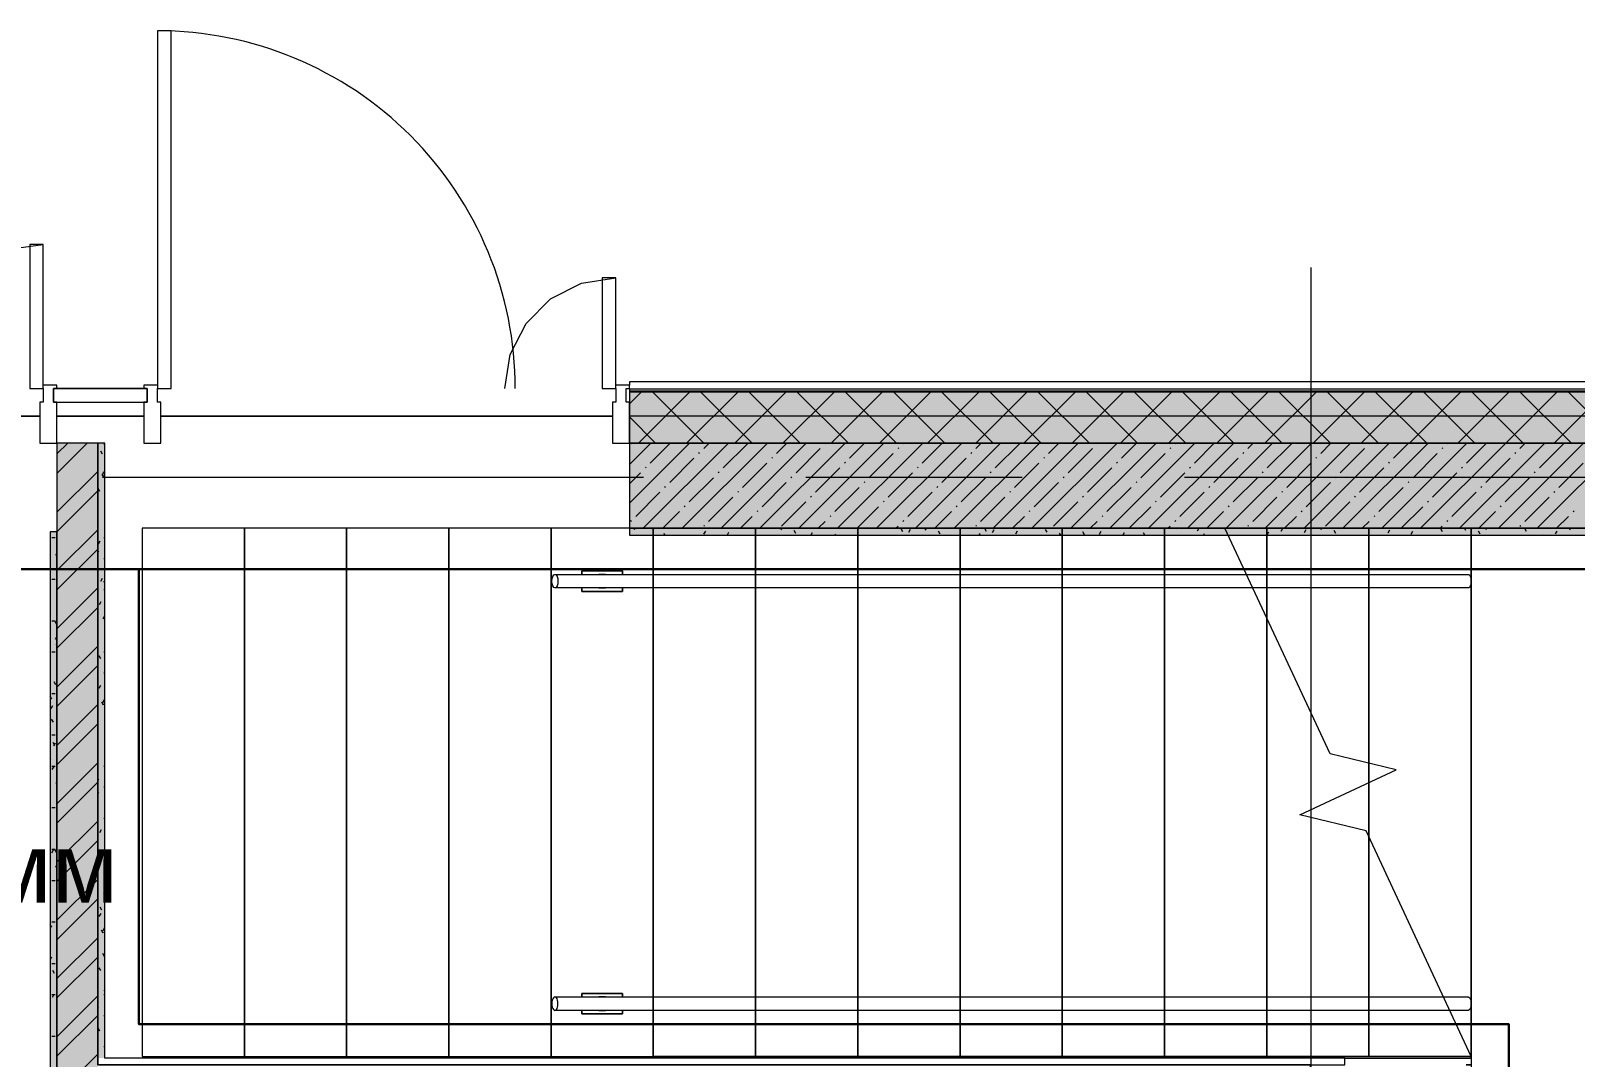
# Model space of a CAD drawing. Header units: millimetres. Extents: x -3817 to 677485, y -22715 to 103890.
# Drawn here: x 95097 to 99628, y 21509 to 24521 of the extents above; entities that cross this region are included whole.
import ezdxf

# ---------------------------------------------------------------- set-up
doc = ezdxf.new("R2010")
doc.units = ezdxf.units.MM
doc.layers.add('PDF _Геометрия', color=7, linetype='Continuous', true_color=0x1d1d1d)
doc.layers.add('PDF _Сплошная заливка', color=7, linetype='Continuous', true_color=0xffffff)
doc.layers.add('PDF _Текст', color=7, linetype='Continuous')
doc.styles.add('PDF GOST-Common', font='arial.ttf')

msp = doc.modelspace()

# ---------------------------------------------------------------- hatches: boundary and pattern name
at = {"layer": 'PDF _Сплошная заливка', "transparency": 33554559}
h = msp.add_hatch(color=256, dxfattribs=at)
h.paths.add_polyline_path([(111478.7, 23311.4), (111370.2, 23461.3), (111185.1, 23461.3), (111293.6, 23311.4), (111386.4, 23311.4)], flags=0)
h.paths.add_polyline_path([(109293.6, 23311.4), (109293.6, 23461.3), (107993.6, 23461.3), (107993.6, 23311.4), (108725.1, 23311.4)], flags=0)
h.paths.add_polyline_path([(103693.6, 23311.4), (104893.6, 23311.4), (104893.6, 23461.3), (103693.6, 23461.3)], flags=0)
h.paths.add_polyline_path([(107093.6, 23311.4), (107093.6, 23461.3), (105673.6, 23461.3), (105673.6, 23311.4), (106413.6, 23311.4)], flags=0)
h.paths.add_polyline_path([(111046.7, 23311.4), (110938.2, 23461.3), (110193.6, 23461.3), (110193.6, 23311.4), (110721, 23311.4)], flags=0)
h.paths.add_polyline_path([(98745.3, 23311.4), (101393.6, 23311.4), (101393.6, 23461.3), (96853.6, 23461.3), (96853.6, 23311.4), (98412.7, 23311.4)], flags=0)
h.paths.add_polyline_path([(93553.6, 23311.4), (93553.6, 23461.3), (93303.6, 23461.3), (93303.6, 23311.4), (93422.8, 23311.4)], flags=0)
h = msp.add_hatch(color=256, dxfattribs=at)
h.paths.add_polyline_path([(100741.3, 23061.4), (100823.6, 23061.4), (100823.6, 23311.4), (96853.6, 23311.4), (96853.6, 23061.4), (99410.6, 23061.4)], flags=0)
h.paths.add_polyline_path([(93553.6, 23061.4), (93553.6, 23311.4), (93303.6, 23311.4), (93303.6, 23061.4), (93422.8, 23061.4)], flags=0)
for points in [[(95293.6, 21506.3), (95313.6, 21506.3), (95313.6, 23311.4), (95293.6, 23311.4), (95293.6, 21618.3)], [(98579, 23041.3), (100803.6, 23041.3), (100803.6, 23061.4), (96853.6, 23061.4), (96853.6, 23041.3), (98412.7, 23041.3)]]:
    msp.add_hatch(color=256, dxfattribs=at).paths.add_polyline_path(points)

# ---------------------------------------------------------------- linework, layer by layer
at = {"layer": 'PDF _Геометрия', "color": 253, "lineweight": 13, "true_color": 0xaaaaaa}
for points in [[(95468.6, 24521.3), (95468.6, 23471.4), (95508.6, 23471.4), (95508.6, 24521.3)], [(95133.6, 23894.4), (95093.6, 23894.4), (95093.6, 23471.4), (95133.6, 23471.4)], [(96813.6, 23796.9), (96773.6, 23796.9), (96773.6, 23471.4), (96813.6, 23471.4)]]:
    msp.add_lwpolyline(points, close=True, dxfattribs=at)
at = {"layer": 'PDF _Геометрия', "color": 253, "lineweight": 9, "true_color": 0xaaaaaa}
for points in [[(94710.5, 23471.4), (94724.9, 23580.9), (94767.2, 23682.9), (94834.4, 23770.5), (94922, 23837.7), (95024.1, 23880), (95133.6, 23894.4)], [(96488, 23471.4), (96503.9, 23572), (96550.2, 23662.7), (96622.2, 23734.7), (96713, 23781), (96813.6, 23796.9)], [(98853.6, 19059.5), (98853.6, 21326.4), (98853.6, 23826.4)], [(95307.7, 23211.3), (96895.2, 23211.3)], [(97371.4, 23211.3), (98006.4, 23211.3)], [(98482.7, 23211.3), (100070.2, 23211.3)], [(98600.8, 23061.4), (95423.6, 23061.4), (95423.6, 21511.3), (99323.6, 21511.3), (99015, 22173.1), (98820.6, 22220.3), (99103.8, 22352.4), (98909.4, 22399.6), (98600.8, 23061.4), (98723.6, 23061.4), (99023.6, 23061.4), (99323.6, 23061.4), (99323.6, 21511.3), (99323.6, 21444.6)], [(96923.6, 22926.3), (96923.6, 23041.3)], [(99323.6, 21506.3), (99323.6, 21511.3), (99323.6, 23061.4)], [(96923.6, 21686.3), (96923.6, 22886.4)], [(99023.6, 22315), (99023.6, 22371.9)], [(99023.6, 22315), (99023.6, 22371.9)], [(99323.6, 21511.3), (99023.6, 21511.3), (98723.6, 21511.3), (98423.6, 21511.3), (98123.6, 21511.3), (97823.6, 21511.3), (97523.6, 21511.3), (97223.6, 21511.3), (96923.6, 21511.3), (96923.6, 21646.4)]]:
    msp.add_lwpolyline(points, dxfattribs=at)
at = {"layer": 'PDF _Геометрия', "color": 7, "lineweight": 20}
for points in [[(95123.6, 23471.4), (95133.6, 23471.4), (95133.6, 23431.3), (95123.6, 23431.3), (95123.6, 23311.4), (95173.6, 23311.4), (95173.6, 23431.3), (95163.6, 23431.3), (95163.6, 23471.4), (95173.6, 23471.4), (95173.6, 23481.4), (95133.6, 23481.4)], [(95468.6, 23481.4), (95428.6, 23481.4), (95428.6, 23471.4), (95438.6, 23471.4), (95438.6, 23431.3), (95428.6, 23431.3), (95428.6, 23311.4), (95478.6, 23311.4), (95478.6, 23431.3), (95468.6, 23431.3), (95468.6, 23471.4), (95478.6, 23471.4)], [(96803.6, 23471.4), (96813.6, 23471.4), (96813.6, 23431.3), (96803.6, 23431.3), (96803.6, 23311.4), (96853.6, 23311.4), (96853.6, 23431.3), (96843.6, 23431.3), (96843.6, 23471.4), (96853.6, 23471.4), (96853.6, 23481.4), (96813.6, 23481.4)]]:
    msp.add_lwpolyline(points, dxfattribs=at)
at = {"layer": 'PDF _Геометрия', "color": 9, "lineweight": 9, "true_color": 0xc0c0c0}
for points in [[(113094, 21168.3), (113094, 21191.3), (113049.4, 21191.3), (111385.5, 23491.3), (111163.4, 23491.3), (96853.6, 23491.3), (96853.6, 23481.4)], [(107993.6, 23469.3), (107093.6, 23469.3), (107093.6, 23311.4), (107093.6, 23469.3), (105673.6, 23469.3), (105673.6, 23311.4), (105673.6, 23469.3), (104893.6, 23469.3), (104893.6, 23311.4), (104893.6, 23469.3), (103693.6, 23469.3), (103693.6, 23311.4), (103693.6, 23469.3), (101393.6, 23469.3), (101393.6, 23311.4), (101393.6, 23469.3), (96853.6, 23469.3), (96853.6, 23311.4), (96853.6, 23061.4), (100823.6, 23061.4), (100823.6, 19661.3), (95043.6, 19661.3)], [(98953.1, 21506.3), (95313.6, 21506.3), (95313.6, 23311.4), (95293.6, 23311.4), (95293.6, 21506.3), (95293.6, 21486.3), (98953.1, 21486.3), (98953.1, 21506.3), (99323.6, 21506.3), (99323.6, 21486.3), (99308.4, 21486.3), (99323.6, 21486.3)], [(94823.6, 19661.3), (100823.6, 19661.3), (100823.6, 19681.3), (100823.6, 23061.4), (100803.6, 23061.4), (96853.6, 23061.4), (96853.6, 23041.3), (98610.1, 23041.3), (99323.6, 23041.3), (100802.6, 23041.3)]]:
    msp.add_lwpolyline(points, dxfattribs=at)
at = {"layer": 'PDF _Геометрия', "color": 7, "lineweight": 9}
for points in [[(95163.6, 23471.4), (95438.6, 23471.4)], [(101393.6, 23464.4), (96853.6, 23464.4)], [(101393.6, 23461.3), (96853.6, 23461.3)], [(101393.6, 23390.3), (96853.6, 23390.3)], [(96713.6, 22926.3), (96713.6, 22936.3), (96713.6, 22926.3)], [(96833.6, 22926.3), (96833.6, 22936.3), (96833.6, 22926.3)], [(96634.7, 22926.3), (98663.8, 22926.3), (99314.7, 22926.3), (99317, 22925.7), (99319.1, 22923.7), (99321, 22920.5), (99322.4, 22916.3)], [(99322.4, 22896.3), (99321, 22892.2), (99319.1, 22889), (99317, 22887), (99314.7, 22886.3), (98682.4, 22886.3), (96634.7, 22886.3)], [(97063.6, 22926.3), (97082, 22926.3)], [(97082, 22886.3), (97063.6, 22886.3)], [(97363.6, 22926.3), (97383.6, 22926.3)], [(97383.6, 22886.3), (97363.6, 22886.3)], [(97663.6, 22926.3), (97683.6, 22926.3)], [(97683.6, 22886.3), (97663.6, 22886.3)], [(97963.6, 22926.3), (97983.6, 22926.3)], [(97983.6, 22886.3), (97963.6, 22886.3)], [(98263.6, 22926.3), (98283.6, 22926.3)], [(98283.6, 22886.3), (98263.6, 22886.3)], [(98563.6, 22926.3), (98583.6, 22926.3)], [(98583.6, 22886.3), (98563.6, 22886.3)], [(98863.6, 22926.3), (98883.6, 22926.3)], [(98883.6, 22886.3), (98863.6, 22886.3)], [(99163.6, 22926.3), (99183.6, 22926.3)], [(99183.6, 22886.3), (99163.6, 22886.3)], [(96713.6, 22876.3), (96833.6, 22876.3), (96713.6, 22876.3)], [(96634.7, 21686.3), (99242, 21686.3), (99314.7, 21686.3), (99317, 21685.7), (99319.1, 21683.7), (99321, 21680.5), (99322.4, 21676.3), (99323.3, 21671.5), (99323.6, 21666.3), (99323.3, 21661.2), (99322.4, 21656.3), (99321, 21652.2), (99319.1, 21649), (99317, 21647), (99314.7, 21646.3), (99260.6, 21646.3), (96634.7, 21646.3)], [(96713.6, 21686.3), (96713.6, 21696.3), (96713.6, 21686.3)], [(96833.6, 21686.3), (96833.6, 21696.3), (96833.6, 21686.3)], [(97063.6, 21686.3), (97082, 21686.3)], [(97363.6, 21686.3), (97383.6, 21686.3)], [(97663.6, 21686.3), (97683.6, 21686.3)], [(97963.6, 21686.3), (97983.6, 21686.3)], [(98263.6, 21686.3), (98283.6, 21686.3)], [(98563.6, 21686.3), (98583.6, 21686.3)], [(98863.6, 21686.3), (98883.6, 21686.3)], [(99163.6, 21686.3), (99183.6, 21686.3)], [(96713.6, 21636.3), (96833.6, 21636.3), (96713.6, 21636.3)], [(97082, 21646.3), (97063.6, 21646.3)], [(97383.6, 21646.3), (97363.6, 21646.3)], [(97683.6, 21646.3), (97663.6, 21646.3)], [(97983.6, 21646.3), (97963.6, 21646.3)], [(98283.6, 21646.3), (98263.6, 21646.3)], [(98583.6, 21646.3), (98563.6, 21646.3)], [(98883.6, 21646.3), (98863.6, 21646.3)], [(99183.6, 21646.3), (99163.6, 21646.3)]]:
    msp.add_lwpolyline(points, dxfattribs=at)
for points in [[(95163.6, 23431.3), (95438.6, 23431.3), (95438.6, 23471.4), (95163.6, 23471.4)], [(96853.6, 23311.4), (100823.6, 23311.4)], [(96713.6, 22936.3), (96833.6, 22936.3)], [(96713.6, 22876.3), (96713.6, 22886.4)], [(96783.6, 22926.3), (96763.6, 22926.3)], [(96763.6, 22886.3), (96783.6, 22886.3)], [(96833.6, 22876.3), (96833.6, 22886.4)], [(96634.7, 21686.3), (96632.3, 21685.7), (96630.2, 21683.7), (96628.3, 21680.5), (96626.9, 21676.3), (96626, 21671.5), (96625.7, 21666.3), (96626, 21661.2), (96626.9, 21656.3), (96628.3, 21652.2), (96630.2, 21649), (96632.3, 21647), (96634.7, 21646.3), (96637, 21647), (96639.1, 21649), (96641, 21652.2), (96642.4, 21656.3), (96643.3, 21661.2), (96643.6, 21666.3), (96643.3, 21671.5), (96642.4, 21676.3), (96641, 21680.5), (96639.1, 21683.7), (96637, 21685.7)], [(96713.6, 21696.3), (96833.6, 21696.3)], [(96783.6, 21686.3), (96763.6, 21686.3)], [(96713.6, 21636.3), (96713.6, 21646.4)], [(96763.6, 21646.3), (96783.6, 21646.3)], [(96833.6, 21636.3), (96833.6, 21646.4)]]:
    msp.add_lwpolyline(points, close=True, dxfattribs=at)
at = {"layer": 'PDF _Геометрия', "lineweight": 9}
for points in [[(96853.6, 23426.6), (96888.3, 23461.3)], [(96879.7, 23311.4), (97029.7, 23461.3)], [(97071.8, 23311.4), (96921.8, 23461.3)], [(97021.2, 23311.4), (97171.2, 23461.3)], [(97213.3, 23311.4), (97063.3, 23461.3)], [(97162.6, 23311.4), (97312.6, 23461.3)], [(97354.7, 23311.4), (97204.7, 23461.3)], [(97304, 23311.4), (97454, 23461.3)], [(97496.1, 23311.4), (97346.1, 23461.3)], [(97445.4, 23311.4), (97595.4, 23461.3)], [(97637.5, 23311.4), (97487.5, 23461.3)], [(97586.8, 23311.4), (97736.8, 23461.3)], [(97778.9, 23311.4), (97628.9, 23461.3)], [(97728.3, 23311.4), (97878.3, 23461.3)], [(97920.4, 23311.4), (97770.4, 23461.3)], [(97869.7, 23311.4), (98019.7, 23461.3)], [(98061.8, 23311.4), (97911.8, 23461.3)], [(98011.1, 23311.4), (98161.1, 23461.3)], [(98203.2, 23311.4), (98053.2, 23461.3)], [(98152.5, 23311.4), (98302.5, 23461.3)], [(98344.6, 23311.4), (98194.6, 23461.3)], [(98294, 23311.4), (98444, 23461.3)], [(98486, 23311.4), (98336, 23461.3)], [(98435.4, 23311.4), (98585.4, 23461.3)], [(98627.5, 23311.4), (98477.5, 23461.3)], [(98576.8, 23311.4), (98726.8, 23461.3)], [(98768.9, 23311.4), (98618.9, 23461.3)], [(98718.2, 23311.4), (98868.2, 23461.3)], [(98910.3, 23311.4), (98760.3, 23461.3)], [(98859.6, 23311.4), (99009.6, 23461.3)], [(99051.7, 23311.4), (98901.7, 23461.3)], [(99001.1, 23311.4), (99151.1, 23461.3)], [(99193.2, 23311.4), (99043.2, 23461.3)], [(99142.5, 23311.4), (99292.5, 23461.3)], [(99334.6, 23311.4), (99184.6, 23461.3)], [(99283.9, 23311.4), (99433.9, 23461.3)], [(99476, 23311.4), (99326, 23461.3)], [(99425.3, 23311.4), (99575.3, 23461.3)], [(99617.4, 23311.4), (99467.4, 23461.3)], [(99566.7, 23311.4), (99716.7, 23461.3)], [(99758.8, 23311.4), (99608.8, 23461.3)], [(96930.4, 23311.4), (96853.6, 23388.2)], [(95173.6, 23279.6), (95205.3, 23311.4)], [(95173.6, 23222.6), (95262.4, 23311.4)], [(96853.6, 23248.8), (96916.1, 23311.4)], [(96853.6, 23134.8), (97030.1, 23311.4)], [(96857.5, 23309.8), (96859.1, 23311.4)], [(96894.2, 23061.4), (97144.2, 23311.4)], [(96914.6, 23252.8), (96973.1, 23311.4)], [(97008.2, 23061.4), (97258.2, 23311.4)], [(97071.4, 23295.6), (97087.2, 23311.4)], [(97122.3, 23061.4), (97372.3, 23311.4)], [(97128.4, 23238.6), (97199.7, 23309.8)], [(97236.3, 23061.4), (97486.3, 23311.4)], [(97285.2, 23281.3), (97315.3, 23311.4)], [(97342.3, 23224.3), (97413.5, 23295.6)], [(97350.4, 23061.4), (97600.4, 23311.4)], [(97427.8, 23309.8), (97429.3, 23311.4)], [(97464.4, 23061.4), (97714.4, 23311.4)], [(97499.1, 23267.1), (97543.4, 23311.4)], [(97578.5, 23061.4), (97828.5, 23311.4)], [(97641.6, 23295.6), (97644, 23298)], [(97655.9, 23309.8), (97657.4, 23311.4)], [(97692.5, 23061.4), (97942.5, 23311.4)], [(97712.9, 23252.8), (97771.5, 23311.4)], [(97806.6, 23061.4), (98056.6, 23311.4)], [(97869.7, 23295.6), (97885.5, 23311.4)], [(97920.6, 23061.4), (98170.6, 23311.4)], [(97926.8, 23238.6), (97998, 23309.8)], [(98034.7, 23061.4), (98284.7, 23311.4)], [(98083.6, 23281.3), (98113.6, 23311.4)], [(98140.6, 23224.3), (98211.9, 23295.6)], [(98148.7, 23061.4), (98398.7, 23311.4)], [(98226.1, 23309.8), (98227.7, 23311.4)], [(98262.8, 23061.4), (98512.8, 23311.4)], [(98297.4, 23267.1), (98341.7, 23311.4)], [(98376.8, 23061.4), (98626.8, 23311.4)], [(98440, 23295.6), (98442.4, 23298)], [(98454.2, 23309.8), (98455.7, 23311.4)], [(98490.9, 23061.4), (98740.9, 23311.4)], [(98511.3, 23252.8), (98569.8, 23311.4)], [(98604.9, 23061.4), (98854.9, 23311.4)], [(98668.1, 23295.6), (98683.8, 23311.4)], [(98719, 23061.4), (98969, 23311.4)], [(98725.1, 23238.6), (98796.4, 23309.8)], [(98833, 23061.4), (99083, 23311.4)], [(98881.9, 23281.3), (98911.9, 23311.4)], [(98938.9, 23224.3), (99010.2, 23295.6)], [(98947.1, 23061.4), (99197.1, 23311.4)], [(99024.5, 23309.8), (99026, 23311.4)], [(99061.1, 23061.4), (99311.1, 23311.4)], [(99095.8, 23267.1), (99140, 23311.4)], [(99175.2, 23061.4), (99425.2, 23311.4)], [(99238.3, 23295.6), (99240.7, 23298)], [(99252.6, 23309.8), (99254.1, 23311.4)], [(99289.2, 23061.4), (99539.2, 23311.4)], [(99309.6, 23252.8), (99368.1, 23311.4)], [(99403.3, 23061.4), (99653.3, 23311.4)], [(99466.4, 23295.6), (99482.2, 23311.4)], [(99517.3, 23061.4), (99767.3, 23311.4)], [(99523.5, 23238.6), (99594.7, 23309.8)], [(96971.6, 23195.8), (97042.9, 23267.1)], [(97057.1, 23281.3), (97059.5, 23283.7)], [(97185.4, 23181.5), (97256.7, 23252.8)], [(97271, 23267.1), (97273.3, 23269.4)], [(97484.8, 23252.8), (97487.2, 23255.2)], [(97556.1, 23210), (97627.4, 23281.3)], [(97769.9, 23195.8), (97841.2, 23267.1)], [(97855.5, 23281.3), (97857.9, 23283.7)], [(97983.8, 23181.5), (98055.1, 23252.8)], [(98069.3, 23267.1), (98071.7, 23269.4)], [(98283.2, 23252.8), (98285.5, 23255.2)], [(98354.4, 23210), (98425.7, 23281.3)], [(98568.3, 23195.8), (98639.6, 23267.1)], [(98653.8, 23281.3), (98656.2, 23283.7)], [(98782.1, 23181.5), (98853.4, 23252.8)], [(98867.7, 23267.1), (98870, 23269.4)], [(99081.5, 23252.8), (99083.9, 23255.2)], [(99152.8, 23210), (99224.1, 23281.3)], [(99366.6, 23195.8), (99437.9, 23267.1)], [(99452.2, 23281.3), (99454.5, 23283.7)], [(99580.5, 23181.5), (99651.8, 23252.8)], [(95173.6, 23108.5), (95293.6, 23228.5)], [(96853.6, 23191.8), (96886.1, 23224.3)], [(96900.3, 23238.6), (96902.7, 23240.9)], [(97028.6, 23138.8), (97099.9, 23210)], [(97114.2, 23224.3), (97116.5, 23226.7)], [(97328, 23210), (97330.4, 23212.4)], [(97399.3, 23167.3), (97470.6, 23238.6)], [(97613.1, 23153), (97684.4, 23224.3)], [(97698.7, 23238.6), (97701, 23240.9)], [(97827, 23138.8), (97898.2, 23210)], [(97912.5, 23224.3), (97914.9, 23226.7)], [(98126.3, 23210), (98128.7, 23212.4)], [(98197.6, 23167.3), (98268.9, 23238.6)], [(98411.5, 23153), (98482.8, 23224.3)], [(98497, 23238.6), (98499.4, 23240.9)], [(98625.3, 23138.8), (98696.6, 23210)], [(98710.9, 23224.3), (98713.2, 23226.7)], [(98924.7, 23210), (98927.1, 23212.4)], [(98996, 23167.3), (99067.3, 23238.6)], [(99209.8, 23153), (99281.1, 23224.3)], [(99295.4, 23238.6), (99297.7, 23240.9)], [(99423.7, 23138.8), (99494.9, 23210)], [(99509.2, 23224.3), (99511.6, 23226.7)], [(95173.6, 23051.5), (95293.6, 23171.5)], [(96871.8, 23096), (96943.1, 23167.3)], [(96957.3, 23181.5), (96959.7, 23183.9)], [(97171.2, 23167.3), (97173.6, 23169.7)], [(97242.5, 23124.5), (97313.7, 23195.8)], [(97456.3, 23110.3), (97527.6, 23181.5)], [(97541.8, 23195.8), (97544.2, 23198.2)], [(97670.2, 23096), (97741.4, 23167.3)], [(97755.7, 23181.5), (97758.1, 23183.9)], [(97969.5, 23167.3), (97971.9, 23169.7)], [(98040.8, 23124.5), (98112.1, 23195.8)], [(98254.7, 23110.3), (98325.9, 23181.5)], [(98340.2, 23195.8), (98342.6, 23198.2)], [(98468.5, 23096), (98539.8, 23167.3)], [(98554, 23181.5), (98556.4, 23183.9)], [(98767.9, 23167.3), (98770.2, 23169.7)], [(98839.2, 23124.5), (98910.4, 23195.8)], [(99053, 23110.3), (99124.3, 23181.5)], [(99138.5, 23195.8), (99140.9, 23198.2)], [(99266.8, 23096), (99338.1, 23167.3)], [(99352.4, 23181.5), (99354.7, 23183.9)], [(99566.2, 23167.3), (99568.6, 23169.7)], [(96951.2, 23061.4), (97000.1, 23110.3)], [(97014.4, 23124.5), (97016.7, 23126.9)], [(97085.6, 23081.7), (97156.9, 23153)], [(97228.2, 23110.3), (97230.6, 23112.6)], [(97299.5, 23067.5), (97370.8, 23138.8)], [(97385, 23153), (97387.4, 23155.4)], [(97521.5, 23061.4), (97584.6, 23124.5)], [(97598.9, 23138.8), (97601.2, 23141.1)], [(97749.6, 23061.4), (97798.5, 23110.3)], [(97812.7, 23124.5), (97815.1, 23126.9)], [(97884, 23081.7), (97955.3, 23153)], [(98026.6, 23110.3), (98028.9, 23112.6)], [(98097.8, 23067.5), (98169.1, 23138.8)], [(98183.4, 23153), (98185.7, 23155.4)], [(98319.8, 23061.4), (98383, 23124.5)], [(98397.2, 23138.8), (98399.6, 23141.1)], [(98547.9, 23061.4), (98596.8, 23110.3)], [(98611.1, 23124.5), (98613.4, 23126.9)], [(98682.3, 23081.7), (98753.6, 23153)], [(98824.9, 23110.3), (98827.3, 23112.6)], [(98896.2, 23067.5), (98967.5, 23138.8)], [(98981.7, 23153), (98984.1, 23155.4)], [(99118.1, 23061.4), (99181.3, 23124.5)], [(99195.6, 23138.8), (99197.9, 23141.1)], [(99346.2, 23061.4), (99395.1, 23110.3)], [(99409.4, 23124.5), (99411.8, 23126.9)], [(99480.7, 23081.7), (99552, 23153)], [(99623.2, 23110.3), (99625.6, 23112.6)], [(96857.5, 23081.7), (96859.9, 23084.1)], [(97071.4, 23067.5), (97073.8, 23069.9)], [(97179.3, 23061.4), (97214, 23096)], [(97407.4, 23061.4), (97427.8, 23081.7)], [(97442.1, 23096), (97444.4, 23098.4)], [(97635.5, 23061.4), (97641.6, 23067.5)], [(97655.9, 23081.7), (97658.3, 23084.1)], [(97869.7, 23067.5), (97872.1, 23069.9)], [(97977.7, 23061.4), (98012.3, 23096)], [(98205.7, 23061.4), (98226.1, 23081.7)], [(98240.4, 23096), (98242.8, 23098.4)], [(98433.8, 23061.4), (98440, 23067.5)], [(98454.2, 23081.7), (98456.6, 23084.1)], [(98668.1, 23067.5), (98670.5, 23069.9)], [(98776, 23061.4), (98810.6, 23096)], [(99004.1, 23061.4), (99024.5, 23081.7)], [(99038.7, 23096), (99041.1, 23098.4)], [(99232.2, 23061.4), (99238.3, 23067.5)], [(99252.6, 23081.7), (99255, 23084.1)], [(99466.4, 23067.5), (99468.8, 23069.9)], [(99574.3, 23061.4), (99609, 23096)], [(95173.6, 22937.4), (95293.6, 23057.4)], [(95173.6, 22880.4), (95293.6, 23000.4)], [(95173.6, 22766.4), (95293.6, 22886.4)], [(95173.6, 22709.3), (95293.6, 22829.3)], [(95173.6, 22595.3), (95293.6, 22715.3)], [(95173.6, 22538.3), (95293.6, 22658.3)], [(95173.6, 22424.2), (95293.6, 22544.2)], [(95173.6, 22367.2), (95293.6, 22487.2)], [(95173.6, 22253.1), (95293.6, 22373.1)], [(95173.6, 22196.1), (95293.6, 22316.1)], [(95173.6, 22082.1), (95293.6, 22202.1)], [(95173.6, 22025), (95293.6, 22145)], [(95173.6, 21911), (95293.6, 22031)], [(95173.6, 21854), (95293.6, 21974)], [(95173.6, 21739.9), (95293.6, 21859.9)], [(95173.6, 21682.9), (95293.6, 21802.9)], [(95173.6, 21568.8), (95293.6, 21688.8)], [(95173.6, 21511.8), (95293.6, 21631.8)], [(95173.6, 21397.8), (95293.6, 21517.8)]]:
    msp.add_lwpolyline(points, dxfattribs=at)
at = {"layer": 'PDF _Геометрия', "color": 116, "lineweight": 13, "true_color": 0x008040}
for points in [[(93603.6, 23390.3), (95123.6, 23390.3)], [(95173.6, 23390.3), (95428.6, 23390.3)]]:
    msp.add_lwpolyline(points, close=True, dxfattribs=at)
msp.add_lwpolyline([(95478.6, 23390.3), (96803.6, 23390.3), (95478.6, 23390.3)], dxfattribs=at)
at = {"layer": 'PDF _Геометрия', "color": 9, "lineweight": 9, "true_color": 0xc0c0c0}
for points in [[(98852, 21486.3), (95293.6, 21486.3), (95293.6, 23311.4), (95173.6, 23311.4), (95173.6, 21236.3), (95293.6, 21236.3), (98852, 21236.3)], [(95173.6, 21236.3), (95173.6, 23051.4), (95153.6, 23051.4), (95153.6, 21216.3), (95173.6, 21216.3), (98953.1, 21216.3), (98953.1, 21236.3)]]:
    msp.add_lwpolyline(points, close=True, dxfattribs=at)
at = {"layer": 'PDF _Геометрия', "color": 253, "lineweight": 9, "true_color": 0x9b9b9b}
for points in [[(95310.7, 23308.3), (95313.6, 23308.3)], [(95307, 23279.2), (95301.9, 23287.9)], [(95311, 23211.1), (95306, 23219.8)], [(95311.5, 23227.4), (95306.5, 23218.7)], [(95310.7, 23216.9), (95313.6, 23216.9)], [(95299.9, 23169.5), (95294.9, 23178.2)], [(95158.3, 23034), (95168.4, 23034)], [(95173.6, 23049.5), (95173.4, 23049.2)], [(95299.2, 23023.3), (95294.2, 23014.6)], [(95310.7, 23034), (95313.6, 23034)], [(96869.8, 23061.4), (96867.1, 23056.8)], [(96876.9, 23059.3), (96875.7, 23061.4)], [(96957.7, 23041.3), (96955.1, 23045.7)], [(97034.6, 23042.1), (97034.2, 23041.3)], [(97076.3, 23053.2), (97071.2, 23044.5)], [(97144.3, 23049.2), (97139.8, 23041.3)], [(97292.1, 23061.4), (97290.6, 23058.7)], [(97300.3, 23057.4), (97298.1, 23061.4)], [(97342, 23046.3), (97336.9, 23055)], [(97390, 23048.1), (97386.1, 23041.3)], [(97458.1, 23044), (97456.5, 23041.3)], [(97655.7, 23051.4), (97650.7, 23060.2)], [(97677.4, 23058.1), (97672.4, 23049.4)], [(97714.5, 23061.4), (97714, 23060.6)], [(97723.8, 23055.5), (97720.4, 23061.4)], [(97765.4, 23044.4), (97760.4, 23053.1)], [(97802.3, 23041.3), (97802, 23041.9)], [(97881.5, 23045.9), (97878.9, 23041.3)], [(97901.5, 23052.5), (97896.4, 23061.2)], [(97923.1, 23057), (97918.1, 23048.3)], [(97991.2, 23052.9), (97986.1, 23044.2)], [(98079.2, 23049.6), (98074.1, 23058.3)], [(98119.1, 23041.3), (98115.8, 23047.1)], [(98188.8, 23042.5), (98183.8, 23051.2)], [(98236.9, 23051.9), (98231.9, 23043.1)], [(98304.9, 23047.8), (98301.2, 23041.3)], [(98365.5, 23041.3), (98361.5, 23048.2)], [(98461, 23058.8), (98459.5, 23061.4)], [(98523.9, 23061.4), (98519.2, 23053.2)], [(98541.4, 23041.3), (98539.2, 23045.2)], [(98728.4, 23049.7), (98723.6, 23041.4)], [(98770, 23060.8), (98765, 23052.1)], [(98838, 23056.7), (98833, 23048)], [(98884.4, 23056.9), (98881.9, 23061.4)], [(98926.1, 23045.8), (98921, 23054.5)], [(99083.8, 23055.6), (99078.7, 23046.9)], [(99151.8, 23051.6), (99146.8, 23042.8)], [(99239.8, 23050.9), (99234.8, 23059.6)], [(99307.9, 23055), (99304.2, 23061.4)], [(99349.5, 23043.9), (99344.5, 23052.6)], [(99368.6, 23061.4), (99366.1, 23057)], [(99386.1, 23041.3), (99386.1, 23041.4)], [(99485.6, 23052), (99480.5, 23060.7)], [(99533.6, 23042.3), (99533.1, 23041.3)], [(99575.2, 23053.5), (99570.2, 23044.7)], [(99615, 23061.4), (99611.8, 23055.9)], [(95173.6, 22988.6), (95169.3, 22981.2)], [(95296.9, 22991.8), (95293.6, 22997.5)], [(95310.7, 22973), (95313.6, 22973)], [(95158.3, 22912.1), (95168.4, 22912.1)], [(95306.3, 22913.7), (95301.3, 22905)], [(95313.6, 22901.9), (95311.2, 22906.1)], [(95302.2, 22845.6), (95297.2, 22836.9)], [(95310.7, 22881.6), (95313.6, 22881.6)], [(95313.4, 22804), (95308.3, 22795.3)], [(95158.3, 22790.1), (95168.4, 22790.1)], [(95173.1, 22779.5), (95168.1, 22788.2)], [(95173.2, 22744.1), (95168.2, 22735.4)], [(95173.6, 22717.7), (95172.1, 22720.2)], [(95158.3, 22698.7), (95168.4, 22698.7)], [(95302.1, 22678), (95297, 22686.7)], [(95310.7, 22698.7), (95313.6, 22698.7)], [(95310.7, 22637.7), (95313.6, 22637.7)], [(95158.9, 22560.2), (95153.9, 22568.9)], [(95158.3, 22576.8), (95168.4, 22576.8)], [(95170.1, 22601.8), (95165.1, 22610.5)], [(95301.1, 22599.9), (95296.1, 22591.2)], [(95161, 22540), (95155.9, 22531.3)], [(95310.2, 22542), (95305.2, 22550.7)], [(95312.3, 22558.3), (95307.3, 22549.6)], [(95310.7, 22546.3), (95313.6, 22546.3)], [(95163, 22492.2), (95158, 22500.9)], [(95158.3, 22454.9), (95168.4, 22454.9)], [(95167.1, 22424.1), (95162.1, 22432.8)], [(95156, 22382.5), (95153.6, 22386.6)], [(95168, 22430.4), (95163, 22421.7)], [(95158.3, 22363.4), (95168.4, 22363.4)], [(95164, 22362.3), (95158.9, 22353.6)], [(95310.7, 22363.4), (95313.6, 22363.4)], [(95173.6, 22318), (95170.1, 22312)], [(95296.1, 22322.6), (95293.6, 22327)], [(95310.7, 22302.5), (95313.6, 22302.5)], [(95295.9, 22286.1), (95293.6, 22282)], [(95158.3, 22241.5), (95168.4, 22241.5)], [(95310.7, 22211), (95313.6, 22211)], [(95303, 22176.5), (95298, 22167.8)], [(95162.9, 22116.6), (95157.8, 22107.9)], [(95158.3, 22119.6), (95168.4, 22119.6)], [(95172.3, 22110.4), (95167.3, 22119.1)], [(95173.6, 22074.2), (95169, 22066.3)], [(95158.3, 22028.1), (95168.4, 22028.1)], [(95310.7, 22028.1), (95313.6, 22028.1)], [(95313.6, 21987.5), (95311.5, 21991.2)], [(95305.4, 21940.8), (95300.3, 21949.5)], [(95310.7, 21967.2), (95313.6, 21967.2)], [(95158.1, 21891), (95153.6, 21898.9)], [(95158.3, 21906.2), (95168.4, 21906.2)], [(95301.9, 21930.7), (95296.9, 21922)], [(95313.1, 21889.1), (95308.1, 21880.4)], [(95309.4, 21872.8), (95304.4, 21881.5)], [(95310.7, 21875.7), (95313.6, 21875.7)], [(95157.7, 21802.8), (95153.6, 21795.7)], [(95313.5, 21804.8), (95308.5, 21813.5)], [(95158.3, 21784.3), (95168.4, 21784.3)], [(95166.3, 21755), (95161.3, 21763.7)], [(95302.4, 21763.1), (95297.3, 21771.8)], [(95153.6, 21734.8), (95153.6, 21734.7)], [(95313.6, 21707.1), (95311, 21702.7)], [(95158.3, 21692.9), (95168.4, 21692.9)], [(95164.8, 21693.2), (95159.7, 21684.5)], [(95310.7, 21692.9), (95313.6, 21692.9)], [(95295.3, 21653.4), (95293.6, 21656.4)], [(95310.7, 21631.9), (95313.6, 21631.9)], [(95158.3, 21570.9), (95168.4, 21570.9)], [(95299.4, 21585.4), (95294.4, 21594.1)], [(95310.7, 21540.5), (95313.6, 21540.5)]]:
    msp.add_lwpolyline(points, dxfattribs=at)
at = {"layer": 'PDF _Геометрия', "color": 253, "lineweight": 9, "true_color": 0xaaaaaa}
for points in [[(95723.6, 23061.4), (95723.6, 21511.3)], [(96023.6, 23061.4), (96023.6, 21511.3)], [(96323.6, 23061.4), (96323.6, 21511.3)], [(96623.6, 23061.4), (96623.6, 21511.3)], [(96923.6, 23061.4), (96923.6, 21511.3)], [(97223.6, 23061.4), (97223.6, 21511.3)], [(97223.6, 23041.3), (97223.6, 22926.2)], [(97523.6, 23061.4), (97523.6, 21511.3)], [(97523.6, 23041.3), (97523.6, 22926.1)], [(97823.6, 23061.4), (97823.6, 21511.3)], [(97823.6, 23041.3), (97823.6, 22925.7)], [(98123.6, 23061.4), (98123.6, 21511.3)], [(98123.6, 23041.3), (98123.6, 22925.7)], [(98423.6, 23061.4), (98423.6, 21511.3)], [(98423.6, 23041.3), (98423.6, 22926.3)], [(98723.6, 23061.4), (98723.6, 22798.1), (98723.6, 21511.3), (98723.6, 22798.1)], [(98723.6, 23041.3), (98723.6, 22926.3)], [(99023.6, 23061.4), (99023.6, 22371.9), (99023.6, 22315), (99023.6, 22371.9)], [(99023.6, 23041.3), (99023.6, 22926.3)], [(99323.6, 23041.3), (99323.6, 22661.3)], [(97223.6, 22886.5), (97223.6, 21686.2)], [(97523.6, 22886.6), (97523.6, 21686.1)], [(97823.6, 22887), (97823.6, 21685.7)], [(98123.6, 22887), (98123.6, 21685.7)], [(98423.6, 22886.3), (98423.6, 21686.3)], [(98723.6, 22886.3), (98723.6, 22798.1)], [(99023.6, 22886.3), (99023.6, 22371.9)], [(98723.6, 22798.1), (98723.6, 21686.3)], [(99323.6, 22661.3), (99323.6, 21511.3)], [(99023.6, 22315), (99023.6, 22227.2)], [(99023.6, 22315), (99023.6, 22154.7), (99023.6, 21511.3), (99023.6, 22154.7)], [(99023.6, 22227.2), (99023.6, 22154.7)], [(99023.6, 22154.7), (99023.6, 21686.3)], [(97223.6, 21646.5), (97223.6, 21511.3)], [(97523.6, 21646.6), (97523.6, 21511.3)], [(97823.6, 21647), (97823.6, 21511.3)], [(98123.6, 21647), (98123.6, 21511.3)], [(98423.6, 21646.3), (98423.6, 21511.3)], [(98723.6, 21646.3), (98723.6, 21511.3)], [(99023.6, 21646.3), (99023.6, 21511.3)]]:
    msp.add_lwpolyline(points, close=True, dxfattribs=at)
at = {"layer": 'PDF _Геометрия', "color": 231, "lineweight": 30, "true_color": 0xff80c0}
for points in [[(100413.6, 22941.3), (93313.6, 22941.3)], [(95053.6, 22941.3), (95053.6, 21115.3), (99433.6, 21115.3), (99433.6, 21606.3), (95413.6, 21606.3), (95413.6, 22941.3)]]:
    msp.add_lwpolyline(points, dxfattribs=at)
at = {"layer": 'PDF _Геометрия', "color": 253, "lineweight": 9, "true_color": 0xaaaaaa}
msp.add_arc((95468.6, 23471.4), 1050, 359.9999, 90.0001, dxfattribs=at)
at = {"layer": 'PDF _Геометрия', "color": 7, "lineweight": 9}
msp.add_ellipse((96634.7, 22906.3), major_axis=(0, 20), ratio=0.446182, start_param=6.283112442894854, end_param=12.56629775007444, dxfattribs=at)
at = {"layer": 'PDF _Сплошная заливка', "lineweight": 35, "transparency": 33554559}
for points in [[(95293.6, 21236.3), (95293.6, 23311.4), (95173.6, 21236.3), (95173.6, 23311.4)], [(95173.6, 21216.3), (95173.6, 23051.4), (95153.6, 21216.3), (95153.6, 23051.4)]]:
    msp.add_solid(points, dxfattribs=at)

# ---------------------------------------------------------------- texts
at = {"layer": 'PDF _Текст', "color": 250, "true_color": 0x3c3c3c, "insert": (93593.9, 22063.3), "char_height": 203.2, "attachment_point": 4, "style": 'PDF GOST-Common'}
msp.add_mtext('Н=от 1000мм', dxfattribs=at)

doc.saveas('drawing.dxf')
